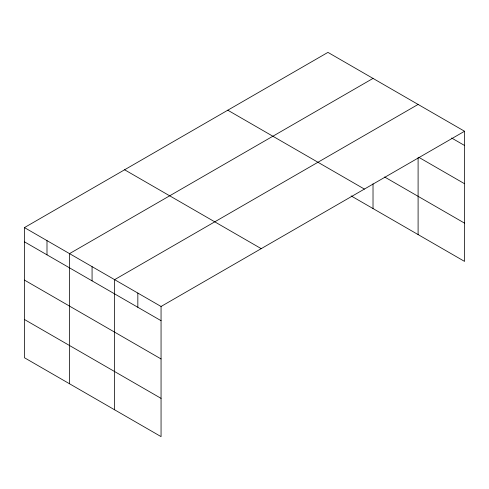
<?xml version="1.0" encoding="UTF-8"?>
<svg xmlns="http://www.w3.org/2000/svg" width="489" height="489" viewBox="0 0 489 489"><rect width="100%" height="100%" fill="white"/><g stroke="black" fill="none" stroke-linecap="round" stroke-linejoin="round"><path stroke-width="0.73" d="M464.55 131.254L327.942 52.384L24.45 227.599L24.45 357.746L161.058 436.616L161.058 306.475L464.55 131.254L464.55 261.401L351.126 195.912M373.021 78.411L69.53 253.626L69.53 383.773M418.101 104.438L114.609 279.659L114.609 409.8M451.647 138.026L464.55 145.477M418.749 157.287L464.55 183.73M384.617 176.994L464.55 223.143M227.788 110.202L364.397 189.078M124.603 169.781L261.212 248.65M24.45 227.599L161.058 306.475M24.45 241.823L161.058 320.692M24.45 280.081L161.058 358.95M24.45 319.494L161.058 398.364M418.101 157.672L418.101 234.586M373.021 183.803L373.021 208.552M137.837 293.064L137.837 307.288M92.073 266.639L92.073 280.863M46.993 240.612L46.993 254.836"/></g></svg>
